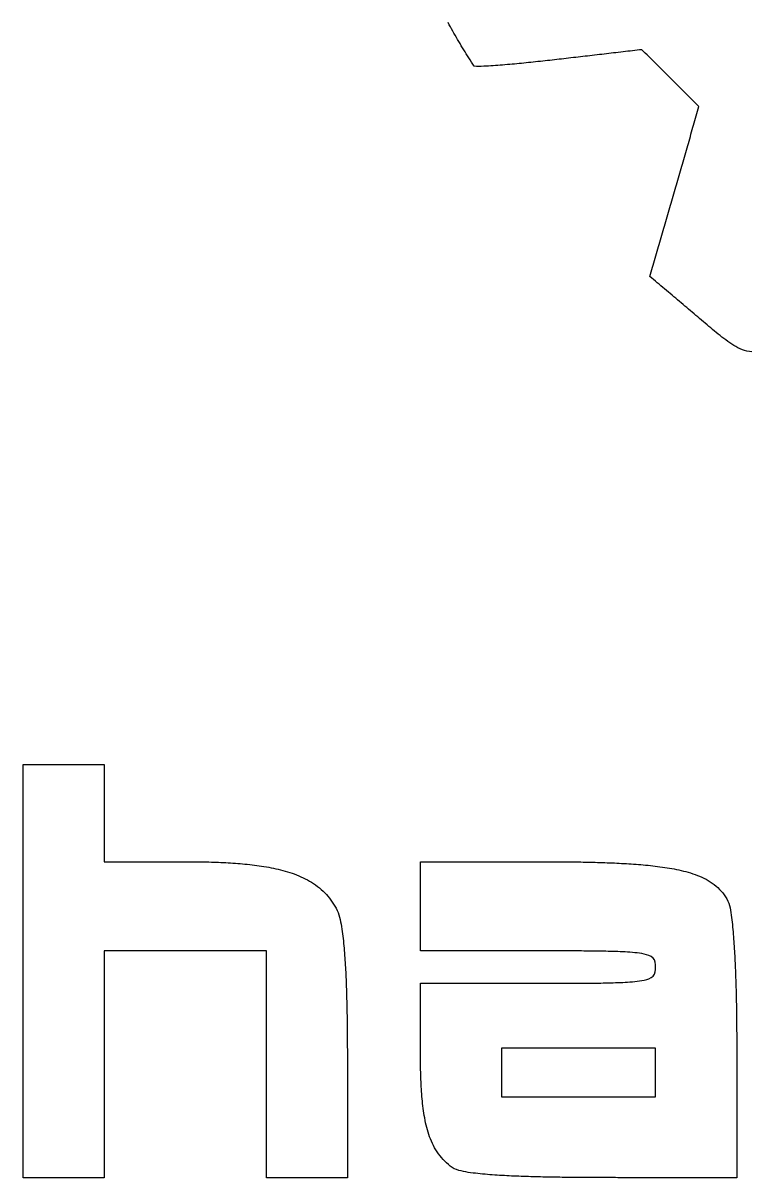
# Model space of a CAD drawing. Extents: x 27 to 125, y 19 to 120.
# Drawn here: x 27.09 to 52.39, y 18.91 to 59.11 of the extents above; entities that cross this region are included whole.
import ezdxf

# ---------------------------------------------------------------- set-up
doc = ezdxf.new("R2010")
doc.units = 0
doc.layers.get('0').update_dxf_attribs({"linetype": 'CONTINUOUS'})

msp = doc.modelspace()

# ---------------------------------------------------------------- linework, layer by layer
at = {"color": 7}
for points in [[(52.452013, 47.660393), (52.368388, 47.670469), (52.286247, 47.686697), (52.205337, 47.708823), (52.126134, 47.736283), (52.048354, 47.768569), (51.972427, 47.804855), (51.898118, 47.844555), (51.825565, 47.886936), (51.754634, 47.931457), (51.684662, 47.978015), (51.615667, 48.02617), (51.5477, 48.075503), (51.480305, 48.126018), (51.413887, 48.177131), (51.348095, 48.228874), (51.282668, 48.281251), (51.217432, 48.334244), (51.152713, 48.387446), (51.088044, 48.441119), (51.023509, 48.4951), (50.959261, 48.549162), (50.895213, 48.603309), (50.831129, 48.657677), (50.767045, 48.712176), (50.702989, 48.766738), (50.638874, 48.821399), (50.575151, 48.875736), (50.511321, 48.930137), (50.447298, 48.984659), (50.383381, 49.039021), (50.319432, 49.09332), (50.255452, 49.147538), (50.191097, 49.201951), (50.127061, 49.25603), (50.06305, 49.310084), (49.998819, 49.364327), (49.934608, 49.418553), (49.870278, 49.472878), (49.806273, 49.526932), (49.741983, 49.581223), (49.6778, 49.635427), (49.61351, 49.689718), (49.549504, 49.743772), (49.485282, 49.798007), (49.421133, 49.852179), (49.357195, 49.906174), (49.292981, 49.960403), (49.228934, 50.014488), (49.164883, 50.068579), (49.100977, 50.122548), (49.036755, 50.176783), (48.97271, 50.230868), (48.908623, 50.28499), (48.931652, 50.364827), (48.954766, 50.444908), (48.97788, 50.525039), (49.000994, 50.605193), (49.023995, 50.684949), (49.046968, 50.764592), (49.070082, 50.844701), (49.093055, 50.924356), (49.116084, 51.004174), (49.139198, 51.084274), (49.162256, 51.164199), (49.185342, 51.244218), (49.208343, 51.323971), (49.231372, 51.403769), (49.254486, 51.483915), (49.2776, 51.564066), (49.30063, 51.643887), (49.323631, 51.723637), (49.346688, 51.803517), (49.369661, 51.883121), (49.392719, 51.963074), (49.415748, 52.042859), (49.438834, 52.122894), (49.461807, 52.202534), (49.484836, 52.282389), (49.507922, 52.362382), (49.530951, 52.442254), (49.554009, 52.522202), (49.577038, 52.602023), (49.600152, 52.682171), (49.623266, 52.762252), (49.646239, 52.841869), (49.669268, 52.921741), (49.692298, 53.00159), (49.715299, 53.081338), (49.738413, 53.1615), (49.761414, 53.241265), (49.784443, 53.321102), (49.807557, 53.401183), (49.830671, 53.481314), (49.853785, 53.561468), (49.876786, 53.641224), (49.899759, 53.720867), (49.922873, 53.800976), (49.945846, 53.880631), (49.968875, 53.960449), (49.991989, 54.040549), (50.015047, 54.120474), (50.038133, 54.200493), (50.061134, 54.280246), (50.084163, 54.360044), (50.107277, 54.44019), (50.130391, 54.520341), (50.15342, 54.600162), (50.176422, 54.679912), (50.199479, 54.759792), (50.222452, 54.839396), (50.24551, 54.919349), (50.268539, 54.999134), (50.291625, 55.079169), (50.314598, 55.158809), (50.337627, 55.238664), (50.360713, 55.318657), (50.383742, 55.398529), (50.4068, 55.478477), (50.429829, 55.558298), (50.452943, 55.638446), (50.476057, 55.718527), (50.49903, 55.798144), (50.522059, 55.878016), (50.545088, 55.957865), (50.56809, 56.037613), (50.591232, 56.117775), (50.614233, 56.19754), (50.555917, 56.255855), (50.497602, 56.314171), (50.439249, 56.372523), (50.380886, 56.430886), (50.3227, 56.489072), (50.264407, 56.547365), (50.205886, 56.60589), (50.14742, 56.664352), (50.088989, 56.722786), (50.030815, 56.780958), (49.97251, 56.839262), (49.914192, 56.897583), (49.85602, 56.955752), (49.797885, 57.013887), (49.73942, 57.072355), (49.681113, 57.130662), (49.622831, 57.188944), (49.564516, 57.247259), (49.5062, 57.305575), (49.447848, 57.363927), (49.389484, 57.422291), (49.331299, 57.480477), (49.273006, 57.53877), (49.214481, 57.597294), (49.156019, 57.655756), (49.097585, 57.71419), (49.039413, 57.772362), (48.981109, 57.830666), (48.922788, 57.888988), (48.864619, 57.947156), (48.806484, 58.005291), (48.748016, 58.063759), (48.689709, 58.122066), (48.631427, 58.180348), (48.549044, 58.170781), (48.466801, 58.161214), (48.38426, 58.151618), (48.302147, 58.142079), (48.219857, 58.132512), (48.137716, 58.122972), (48.055222, 58.113377), (47.972675, 58.103781), (47.890153, 58.094186), (47.807586, 58.08459), (47.72546, 58.075051), (47.642915, 58.065456), (47.56036, 58.05586), (47.478165, 58.046293), (47.396087, 58.036754), (47.313904, 58.027214), (47.231452, 58.017619), (47.149179, 58.008052), (47.066993, 57.998484), (46.984878, 57.988945), (46.902432, 57.97935), (46.820322, 57.96981), (46.737953, 57.960243), (46.655406, 57.950648), (46.572963, 57.941052), (46.490436, 57.931456), (46.408038, 57.921889), (46.325852, 57.912322), (46.243621, 57.902754), (46.160944, 57.893131), (46.078513, 57.883535), (45.996403, 57.873996), (45.913909, 57.8644), (45.831419, 57.854805), (45.749173, 57.845238), (45.667552, 57.835783), (45.585552, 57.826385), (45.503871, 57.8171), (45.422072, 57.8079), (45.340293, 57.798784), (45.258163, 57.789724), (45.176358, 57.780806), (45.094528, 57.771973), (45.012384, 57.763196), (44.930142, 57.754503), (44.848012, 57.745924), (44.766196, 57.737485), (44.684092, 57.729131), (44.601985, 57.72089), (44.520152, 57.712791), (44.438152, 57.704776), (44.356339, 57.696902), (44.274407, 57.68914), (44.192165, 57.681492), (44.11012, 57.674013), (44.028205, 57.666704), (43.945945, 57.659507), (43.863585, 57.65248), (43.781461, 57.645678), (43.699173, 57.639074), (43.617038, 57.632696), (43.534539, 57.626544), (43.45204, 57.620702), (43.369769, 57.615226), (43.287606, 57.610175), (43.205307, 57.605631), (43.122712, 57.601736), (43.040176, 57.598745), (42.957829, 57.597051), (42.875378, 57.59818), (42.795481, 57.612178), (42.747709, 57.681323), (42.700558, 57.751119), (42.654172, 57.821141), (42.608367, 57.891488), (42.562949, 57.962334), (42.518005, 58.03344), (42.473606, 58.104591), (42.429529, 58.176073), (42.385832, 58.247723), (42.342291, 58.319862), (42.299247, 58.391874), (42.256464, 58.464106), (42.214001, 58.536431), (42.171634, 58.609199), (42.129687, 58.681823), (42.087944, 58.754659), (42.046454, 58.827585), (42.005027, 58.900941), (41.963969, 58.974157), (41.923089, 59.047563), (41.882452, 59.121032)], [(27.093333, 26.105556), (27.093333, 26.190123), (27.093333, 26.274883), (27.093333, 26.359581), (27.093333, 26.444183), (27.093333, 26.528714), (27.093333, 26.613423), (27.093333, 26.697884), (27.093333, 26.782545), (27.093333, 26.867262), (27.093333, 26.951759), (27.093333, 27.036243), (27.093333, 27.12105), (27.093333, 27.205881), (27.093333, 27.290463), (27.093333, 27.375321), (27.093333, 27.459889), (27.093333, 27.544765), (27.093333, 27.629414), (27.093333, 27.714092), (27.093333, 27.798677), (27.093333, 27.883462), (27.093333, 27.968341), (27.093333, 28.053225), (27.093333, 28.138024), (27.093333, 28.22266), (27.093333, 28.307055), (27.093333, 28.391922), (27.093333, 28.476403), (27.093333, 28.561208), (27.093333, 28.645883), (27.093333, 28.730361), (27.093333, 28.814962), (27.093333, 28.899615), (27.093333, 28.984256), (27.093333, 29.068821), (27.093333, 29.153242), (27.093333, 29.238186), (27.093333, 29.322844), (27.093333, 29.407516), (27.093333, 29.492126), (27.093333, 29.576948), (27.093333, 29.661558), (27.093333, 29.746222), (27.093333, 29.830855), (27.093333, 29.915697), (27.093333, 30.000329), (27.093333, 30.084982), (27.093333, 30.169561), (27.093333, 30.254265), (27.093333, 30.338982), (27.093333, 30.423598), (27.093333, 30.507999), (27.093333, 30.592624), (27.093333, 30.677318), (27.093333, 30.76194), (27.093333, 30.846847), (27.093333, 30.931361), (27.093333, 31.016296), (27.093333, 31.100965), (27.093333, 31.185637), (27.093333, 31.270527), (27.093333, 31.354962), (27.093333, 31.439533), (27.093333, 31.523948), (27.093333, 31.608663), (27.093333, 31.693302), (27.093333, 31.778177), (27.093333, 31.862847), (27.093333, 31.947479), (27.093333, 32.032146), (27.093333, 32.11679), (27.093333, 32.201259), (27.093333, 32.285765), (27.093333, 32.370728), (27.093333, 32.455395), (27.093333, 32.540056), (27.093333, 32.624528), (27.093333, 32.709361), (27.093333, 32.794143), (27.093333, 32.8789), (27.093333, 32.963496), (27.093333, 33.048143), (27.093333, 33.132722), (27.093333, 33.217736), (27.093333, 33.302222), (27.176337, 33.302222), (27.259341, 33.302222), (27.342396, 33.302222), (27.425469, 33.302222), (27.508285, 33.302222), (27.591256, 33.302222), (27.674555, 33.302222), (27.757771, 33.302222), (27.84094, 33.302222), (27.92374, 33.302222), (28.006728, 33.302222), (28.089736, 33.302222), (28.172534, 33.302222), (28.255279, 33.302222), (28.338498, 33.302222), (28.421491, 33.302222), (28.504444, 33.302222), (28.587449, 33.302222), (28.670453, 33.302222), (28.753506, 33.302222), (28.83658, 33.302222), (28.919396, 33.302222), (29.002366, 33.302222), (29.085667, 33.302222), (29.168883, 33.302222), (29.252051, 33.302222), (29.334849, 33.302222), (29.41784, 33.302222), (29.500847, 33.302222), (29.583645, 33.302222), (29.66639, 33.302222), (29.749609, 33.302222), (29.832602, 33.302222), (29.915556, 33.302222), (29.915556, 33.217671), (29.915556, 33.133154), (29.915556, 33.048346), (29.915556, 32.963564), (29.915556, 32.878624), (29.915556, 32.794115), (29.915556, 32.709228), (29.915556, 32.624482), (29.915556, 32.539596), (29.915556, 32.455084), (29.915556, 32.370288), (29.915556, 32.285587), (29.915556, 32.201169), (29.915556, 32.116381), (29.915556, 32.031816), (29.915556, 31.947245), (29.915556, 31.862869), (29.915556, 31.77807), (29.915556, 31.693508), (29.915556, 31.608889), (29.915556, 31.524338), (29.915556, 31.439821), (29.915556, 31.355013), (29.915556, 31.270231), (29.915556, 31.18529), (29.915556, 31.100782), (29.915556, 31.015895), (29.915556, 30.931149), (29.915556, 30.846262), (29.915556, 30.761751), (29.915556, 30.676954), (29.915556, 30.592254), (29.915556, 30.507836), (29.915556, 30.423048), (29.915556, 30.338482), (29.915556, 30.253912), (29.915556, 30.169536), (29.915556, 30.084736), (29.915556, 30.000174), (29.915556, 29.915556), (29.998238, 29.915539), (30.08078, 29.915525), (30.163626, 29.915508), (30.246038, 29.915491), (30.328627, 29.915474), (30.411067, 29.91546), (30.493866, 29.915443), (30.576712, 29.915426), (30.659536, 29.915412), (30.742402, 29.915395), (30.82483, 29.915378), (30.907677, 29.915361), (30.990534, 29.915347), (31.073028, 29.91533), (31.155409, 29.915313), (31.237891, 29.915299), (31.320641, 29.915282), (31.403217, 29.915265), (31.485705, 29.915248), (31.568119, 29.915234), (31.650864, 29.915217), (31.733273, 29.9152), (31.815944, 29.915186), (31.898793, 29.915169), (31.981535, 29.915152), (32.064365, 29.915135), (32.147061, 29.915121), (32.229549, 29.915104), (32.312079, 29.915087), (32.395061, 29.915073), (32.477792, 29.915056), (32.560201, 29.915039), (32.642996, 29.915022), (32.725789, 29.915008), (32.808333, 29.914991), (32.891973, 29.914875), (32.975494, 29.914593), (33.059124, 29.914029), (33.142803, 29.913182), (33.226468, 29.912053), (33.310057, 29.910924), (33.39351, 29.909513), (33.477282, 29.90782), (33.56078, 29.905844), (33.644445, 29.903587), (33.728186, 29.901047), (33.811927, 29.89814), (33.89558, 29.894922), (33.979076, 29.891366), (34.062772, 29.887472), (34.146134, 29.88321), (34.229926, 29.878553), (34.31321, 29.87353), (34.396708, 29.868083), (34.480294, 29.862213), (34.563852, 29.855891), (34.647265, 29.849089), (34.730428, 29.841808), (34.813909, 29.833991), (34.896888, 29.825665), (34.979906, 29.816747), (35.062818, 29.807236), (35.146073, 29.797048), (35.228897, 29.786239), (35.311718, 29.774724), (35.394352, 29.762504), (35.477145, 29.749465), (35.559876, 29.735608), (35.64233, 29.720904), (35.724313, 29.705354), (35.806513, 29.688787), (35.888224, 29.671289), (35.970038, 29.652635), (36.051256, 29.632935), (36.132378, 29.612023), (36.213074, 29.589897), (36.293377, 29.566444), (36.373266, 29.541608), (36.452683, 29.515333), (36.53153, 29.487506), (36.609943, 29.45802), (36.687472, 29.426919), (36.764166, 29.394085), (36.840002, 29.359411), (36.915288, 29.322626), (36.989405, 29.283886), (37.062497, 29.242989), (37.13425, 29.199978), (37.20461, 29.154766), (37.273682, 29.107147), (37.340673, 29.05756), (37.406193, 29.005465), (37.469699, 28.951185), (37.531305, 28.894546), (37.59084, 28.835641), (37.648162, 28.774576), (37.70326, 28.71135), (37.755683, 28.646557), (37.805828, 28.579803), (37.853719, 28.511119), (37.899111, 28.440992), (37.942111, 28.369441), (37.982982, 28.296207), (38.021359, 28.222174), (38.054791, 28.145125), (38.082082, 28.065696), (38.10528, 27.984845), (38.125403, 27.903551), (38.143324, 27.82128), (38.159354, 27.73884), (38.173945, 27.655878), (38.187266, 27.572702), (38.19943, 27.48981), (38.210747, 27.406346), (38.221189, 27.323263), (38.230926, 27.239877), (38.240013, 27.156424), (38.248536, 27.072788), (38.256523, 26.989148), (38.26403, 26.905681), (38.271114, 26.821889), (38.277803, 26.737925), (38.284125, 26.653927), (38.290079, 26.570034), (38.295696, 26.486369), (38.30103, 26.402439), (38.306081, 26.318374), (38.310851, 26.234308), (38.315367, 26.150375), (38.319628, 26.066694), (38.323692, 25.98282), (38.32753, 25.898901), (38.331171, 25.815087), (38.334642, 25.730987), (38.337888, 25.647303), (38.340964, 25.563663), (38.343899, 25.479748), (38.346721, 25.395772), (38.349261, 25.311941), (38.351801, 25.228014), (38.354059, 25.143796), (38.356317, 25.059998), (38.358293, 24.976046), (38.360268, 24.892257), (38.361961, 24.808203), (38.363655, 24.724287), (38.365348, 24.640218), (38.366759, 24.55648), (38.36817, 24.472307), (38.369299, 24.388355), (38.370428, 24.304159), (38.371557, 24.220023), (38.372404, 24.135882), (38.37325, 24.051909), (38.374097, 23.967714), (38.374944, 23.883764), (38.375508, 23.799893), (38.376073, 23.716104), (38.376637, 23.632394), (38.376919, 23.548594), (38.377201, 23.46439), (38.377453, 23.38055), (38.377636, 23.29666), (38.377752, 23.21273), (38.377834, 23.12821), (38.377916, 23.043622), (38.377997, 22.959252), (38.378079, 22.87489), (38.378161, 22.790678), (38.37824, 22.706573), (38.378322, 22.622363), (38.378404, 22.538182), (38.378486, 22.453862), (38.378567, 22.369501), (38.378649, 22.285082), (38.378731, 22.200495), (38.378813, 22.116057), (38.378895, 22.031556), (38.378974, 21.94724), (38.379056, 21.862847), (38.379138, 21.778581), (38.379219, 21.694163), (38.379301, 21.609781), (38.379383, 21.525162), (38.379465, 21.440942), (38.379547, 21.356407), (38.379629, 21.271758), (38.37971, 21.187196), (38.379792, 21.10291), (38.379874, 21.018294), (38.379953, 20.933983), (38.380035, 20.849429), (38.380117, 20.765279), (38.380199, 20.681058), (38.380281, 20.596727), (38.380362, 20.512301), (38.380444, 20.427831), (38.380526, 20.343424), (38.380608, 20.258947), (38.38069, 20.174365), (38.380772, 20.089749), (38.380853, 20.005274), (38.380932, 19.92076), (38.381014, 19.836243), (38.381096, 19.751971), (38.381178, 19.667691), (38.38126, 19.583592), (38.381342, 19.499148), (38.381424, 19.414764), (38.381505, 19.330424), (38.381587, 19.24591), (38.381666, 19.161785), (38.381748, 19.077714), (38.38183, 18.993609), (38.382222, 18.908889), (38.299218, 18.908889), (38.216213, 18.908889), (38.133161, 18.908889), (38.050086, 18.908889), (37.967271, 18.908889), (37.8843, 18.908889), (37.801, 18.908889), (37.717784, 18.908889), (37.634616, 18.908889), (37.551817, 18.908889), (37.468827, 18.908889), (37.38582, 18.908889), (37.303021, 18.908889), (37.220277, 18.908889), (37.137058, 18.908889), (37.054065, 18.908889), (36.971111, 18.908889), (36.888107, 18.908889), (36.805102, 18.908889), (36.72205, 18.908889), (36.638975, 18.908889), (36.55616, 18.908889), (36.473189, 18.908889), (36.389889, 18.908889), (36.306673, 18.908889), (36.223504, 18.908889), (36.140706, 18.908889), (36.057716, 18.908889), (35.974709, 18.908889), (35.89191, 18.908889), (35.809166, 18.908889), (35.725947, 18.908889), (35.642954, 18.908889), (35.56, 18.908889), (35.56, 18.992782), (35.56, 19.076992), (35.56, 19.161026), (35.56, 19.245366), (35.56, 19.329366), (35.56, 19.413319), (35.56, 19.497353), (35.56, 19.581295), (35.56, 19.665256), (35.56, 19.749098), (35.56, 19.833249), (35.56, 19.917339), (35.56, 20.001487), (35.56, 20.085411), (35.56, 20.169736), (35.56, 20.253788), (35.56, 20.337777), (35.56, 20.421913), (35.56, 20.505982), (35.56, 20.589773), (35.56, 20.673887), (35.56, 20.758077), (35.56, 20.842114), (35.56, 20.926129), (35.56, 21.010222), (35.56, 21.09446), (35.56, 21.178526), (35.56, 21.262749), (35.56, 21.346755), (35.56, 21.430762), (35.56, 21.514892), (35.56, 21.599167), (35.56, 21.683001), (35.56, 21.767255), (35.56, 21.851564), (35.56, 21.935471), (35.56, 22.019582), (35.56, 22.103698), (35.56, 22.187625), (35.56, 22.271877), (35.56, 22.356047), (35.56, 22.440149), (35.56, 22.524051), (35.56, 22.608235), (35.56, 22.692177), (35.56, 22.776177), (35.56, 22.86), (35.56, 22.943893), (35.56, 23.028103), (35.56, 23.112137), (35.56, 23.196477), (35.56, 23.280477), (35.56, 23.36443), (35.56, 23.448464), (35.56, 23.532406), (35.56, 23.616367), (35.56, 23.700209), (35.56, 23.78436), (35.56, 23.868451), (35.56, 23.952598), (35.56, 24.036522), (35.56, 24.120848), (35.56, 24.204899), (35.56, 24.288888), (35.56, 24.373024), (35.56, 24.457093), (35.56, 24.540885), (35.56, 24.624998), (35.56, 24.709188), (35.56, 24.793225), (35.56, 24.87724), (35.56, 24.961334), (35.56, 25.045571), (35.56, 25.129637), (35.56, 25.21386), (35.56, 25.297867), (35.56, 25.381873), (35.56, 25.466003), (35.56, 25.550278), (35.56, 25.634112), (35.56, 25.718366), (35.56, 25.802675), (35.56, 25.886582), (35.56, 25.970693), (35.56, 26.054809), (35.56, 26.138736), (35.56, 26.222988), (35.56, 26.307158), (35.56, 26.39126), (35.56, 26.475162), (35.56, 26.559346), (35.56, 26.643288), (35.56, 26.727288), (35.56, 26.811111), (35.477063, 26.811111), (35.394005, 26.811111), (35.31093, 26.811111), (35.227683, 26.811111), (35.144809, 26.811111), (35.061827, 26.811111), (34.978876, 26.811111), (34.895973, 26.811111), (34.813217, 26.811111), (34.72992, 26.811111), (34.646895, 26.811111), (34.563959, 26.811111), (34.481211, 26.811111), (34.398438, 26.811111), (34.315459, 26.811111), (34.232692, 26.811111), (34.149465, 26.811111), (34.066282, 26.811111), (33.983157, 26.811111), (33.900161, 26.811111), (33.817018, 26.811111), (33.73405, 26.811111), (33.651269, 26.811111), (33.568157, 26.811111), (33.485277, 26.811111), (33.402462, 26.811111), (33.319249, 26.811111), (33.236061, 26.811111), (33.152907, 26.811111), (33.069942, 26.811111), (32.986706, 26.811111), (32.903719, 26.811111), (32.820669, 26.811111), (32.737778, 26.811111), (32.654841, 26.811111), (32.571783, 26.811111), (32.488708, 26.811111), (32.405461, 26.811111), (32.322587, 26.811111), (32.239605, 26.811111), (32.156654, 26.811111), (32.073751, 26.811111), (31.990995, 26.811111), (31.907697, 26.811111), (31.824673, 26.811111), (31.741737, 26.811111), (31.658989, 26.811111), (31.576216, 26.811111), (31.493237, 26.811111), (31.41047, 26.811111), (31.327242, 26.811111), (31.24406, 26.811111), (31.160934, 26.811111), (31.077939, 26.811111), (30.994796, 26.811111), (30.911828, 26.811111), (30.829047, 26.811111), (30.745935, 26.811111), (30.663055, 26.811111), (30.58024, 26.811111), (30.497026, 26.811111), (30.413839, 26.811111), (30.330685, 26.811111), (30.24772, 26.811111), (30.164484, 26.811111), (30.081497, 26.811111), (29.998447, 26.811111), (29.915556, 26.811111), (29.915556, 26.727218), (29.915556, 26.643008), (29.915556, 26.558974), (29.915556, 26.474634), (29.915556, 26.390634), (29.915556, 26.306681), (29.915556, 26.222647), (29.915556, 26.138705), (29.915556, 26.054744), (29.915556, 25.970902), (29.915556, 25.886751), (29.915556, 25.802661), (29.915556, 25.718513), (29.915556, 25.634589), (29.915556, 25.550264), (29.915556, 25.466212), (29.915556, 25.382223), (29.915556, 25.298087), (29.915556, 25.214018), (29.915556, 25.130227), (29.915556, 25.046113), (29.915556, 24.961923), (29.915556, 24.877886), (29.915556, 24.793871), (29.915556, 24.709778), (29.915556, 24.62554), (29.915556, 24.541474), (29.915556, 24.457251), (29.915556, 24.373245), (29.915556, 24.289238), (29.915556, 24.205108), (29.915556, 24.120833), (29.915556, 24.036999), (29.915556, 23.952745), (29.915556, 23.868436), (29.915556, 23.784529), (29.915556, 23.700418), (29.915556, 23.616302), (29.915556, 23.532375), (29.915556, 23.448123), (29.915556, 23.363953), (29.915556, 23.279851), (29.915556, 23.195949), (29.915556, 23.111765), (29.915556, 23.027823), (29.915556, 22.943823), (29.915556, 22.86), (29.915556, 22.776107), (29.915556, 22.691897), (29.915556, 22.607863), (29.915556, 22.523523), (29.915556, 22.439523), (29.915556, 22.35557), (29.915556, 22.271536), (29.915556, 22.187594), (29.915556, 22.103633), (29.915556, 22.019791), (29.915556, 21.93564), (29.915556, 21.851549), (29.915556, 21.767402), (29.915556, 21.683478), (29.915556, 21.599152), (29.915556, 21.515101), (29.915556, 21.431112), (29.915556, 21.346976), (29.915556, 21.262907), (29.915556, 21.179115), (29.915556, 21.095002), (29.915556, 21.010812), (29.915556, 20.926775), (29.915556, 20.84276), (29.915556, 20.758666), (29.915556, 20.674429), (29.915556, 20.590363), (29.915556, 20.50614), (29.915556, 20.422133), (29.915556, 20.338127), (29.915556, 20.253997), (29.915556, 20.169722), (29.915556, 20.085888), (29.915556, 20.001634), (29.915556, 19.917325), (29.915556, 19.833418), (29.915556, 19.749307), (29.915556, 19.665191), (29.915556, 19.581264), (29.915556, 19.497012), (29.915556, 19.412842), (29.915556, 19.32874), (29.915556, 19.244838), (29.915556, 19.160654), (29.915556, 19.076712), (29.915556, 18.992712), (29.915556, 18.908889), (29.832551, 18.908889), (29.749547, 18.908889), (29.666494, 18.908889), (29.58342, 18.908889), (29.500604, 18.908889), (29.417634, 18.908889), (29.334333, 18.908889), (29.251117, 18.908889), (29.167949, 18.908889), (29.085151, 18.908889), (29.00216, 18.908889), (28.919153, 18.908889), (28.836355, 18.908889), (28.75361, 18.908889), (28.670391, 18.908889), (28.587398, 18.908889), (28.504444, 18.908889), (28.42144, 18.908889), (28.338436, 18.908889), (28.255383, 18.908889), (28.172309, 18.908889), (28.089493, 18.908889), (28.006522, 18.908889), (27.923222, 18.908889), (27.840007, 18.908889), (27.756838, 18.908889), (27.674038, 18.908889), (27.59105, 18.908889), (27.508042, 18.908889), (27.425244, 18.908889), (27.342498, 18.908889), (27.259279, 18.908889), (27.176287, 18.908889), (27.093333, 18.908889), (27.093333, 18.993457), (27.093333, 19.078217), (27.093333, 19.162914), (27.093333, 19.247516), (27.093333, 19.332047), (27.093333, 19.416756), (27.093333, 19.501217), (27.093333, 19.585878), (27.093333, 19.670595), (27.093333, 19.755093), (27.093333, 19.839576), (27.093333, 19.924384), (27.093333, 20.009214), (27.093333, 20.093796), (27.093333, 20.178655), (27.093333, 20.263223), (27.093333, 20.348098), (27.093333, 20.432748), (27.093333, 20.517426), (27.093333, 20.602011), (27.093333, 20.686796), (27.093333, 20.771674), (27.093333, 20.856558), (27.093333, 20.941357), (27.093333, 21.025993), (27.093333, 21.110389), (27.093333, 21.195256), (27.093333, 21.279736), (27.093333, 21.364541), (27.093333, 21.449216), (27.093333, 21.533694), (27.093333, 21.618296), (27.093333, 21.702948), (27.093333, 21.787589), (27.093333, 21.872154), (27.093333, 21.956576), (27.093333, 22.041519), (27.093333, 22.126177), (27.093333, 22.210849), (27.093333, 22.29546), (27.093333, 22.380281), (27.093333, 22.464892), (27.093333, 22.549556), (27.093333, 22.634188), (27.093333, 22.71903), (27.093333, 22.803663), (27.093333, 22.888315), (27.093333, 22.972895), (27.093333, 23.057598), (27.093333, 23.142315), (27.093333, 23.226931), (27.093333, 23.311333), (27.093333, 23.395957), (27.093333, 23.480652), (27.093333, 23.565273), (27.093333, 23.65018), (27.093333, 23.734694), (27.093333, 23.819629), (27.093333, 23.904298), (27.093333, 23.988971), (27.093333, 24.07386), (27.093333, 24.158296), (27.093333, 24.242866), (27.093333, 24.327282), (27.093333, 24.411996), (27.093333, 24.496635), (27.093333, 24.58151), (27.093333, 24.66618), (27.093333, 24.750813), (27.093333, 24.835479), (27.093333, 24.920123), (27.093333, 25.004593), (27.093333, 25.089098), (27.093333, 25.174061), (27.093333, 25.258728), (27.093333, 25.343389), (27.093333, 25.427861), (27.093333, 25.512694), (27.093333, 25.597477), (27.093333, 25.682234), (27.093333, 25.76683), (27.093333, 25.851477), (27.093333, 25.936056), (27.093333, 26.02107), (27.093333, 26.105556), (27.093333, 26.105556)], [(42.026654, 19.270641), (41.9606, 19.32292), (41.896123, 19.377271), (41.833442, 19.433752), (41.772747, 19.492406), (41.714426, 19.553039), (41.658142, 19.616166), (41.604444, 19.681323), (41.553361, 19.748511), (41.50491, 19.817726), (41.45939, 19.888443), (41.416427, 19.961109), (41.376244, 20.035173), (41.338729, 20.110554), (41.30377, 20.187158), (41.271246, 20.264885), (41.241049, 20.343611), (41.213052, 20.423211), (41.187144, 20.503549), (41.163212, 20.584473), (41.141142, 20.665841), (41.120822, 20.747488), (41.102026, 20.829707), (41.084698, 20.912322), (41.068752, 20.995135), (41.054133, 21.077961), (41.040614, 21.161443), (41.028225, 21.244916), (41.016851, 21.328561), (41.006409, 21.412502), (40.996898, 21.496076), (40.988178, 21.57975), (40.980191, 21.6639), (40.972909, 21.748115), (40.966305, 21.832), (40.960294, 21.916387), (40.954875, 22.000712), (40.949993, 22.084975), (40.945618, 22.169069), (40.941696, 22.25327), (40.938224, 22.337618), (40.935148, 22.421921), (40.932326, 22.50615), (40.930068, 22.590286), (40.928092, 22.67447), (40.926399, 22.758674), (40.924988, 22.84288), (40.923859, 22.927234), (40.923012, 23.011689), (40.922448, 23.095958), (40.922166, 23.180413), (40.922059, 23.26478), (40.922059, 23.347993), (40.922059, 23.431342), (40.922059, 23.514595), (40.922059, 23.59818), (40.922059, 23.681334), (40.922059, 23.764536), (40.922059, 23.848057), (40.922059, 23.931465), (40.922059, 24.015079), (40.922059, 24.098253), (40.922059, 24.18148), (40.922059, 24.264727), (40.922059, 24.347949), (40.922059, 24.431063), (40.922059, 24.514404), (40.922059, 24.597718), (40.922059, 24.681098), (40.922059, 24.764461), (40.922059, 24.847903), (40.922059, 24.931232), (40.922059, 25.014572), (40.922059, 25.097802), (40.922059, 25.181142), (40.922059, 25.264559), (40.922059, 25.347879), (40.922059, 25.431544), (40.922059, 25.515034), (40.922059, 25.598439), (40.922059, 25.682222), (41.005656, 25.682222), (41.089159, 25.682222), (41.172723, 25.682222), (41.256085, 25.682222), (41.339366, 25.682222), (41.422978, 25.682222), (41.506287, 25.682222), (41.589537, 25.682222), (41.672866, 25.682222), (41.756609, 25.682222), (41.840333, 25.682222), (41.92366, 25.682222), (42.007183, 25.682222), (42.090636, 25.682222), (42.174225, 25.682222), (42.257726, 25.682222), (42.341377, 25.682222), (42.424974, 25.682222), (42.508322, 25.682222), (42.592094, 25.682222), (42.675655, 25.682222), (42.759232, 25.682222), (42.843018, 25.682222), (42.926401, 25.682222), (43.009941, 25.682222), (43.093392, 25.682222), (43.17687, 25.682222), (43.260445, 25.682222), (43.344143, 25.682222), (43.42763, 25.682222), (43.511188, 25.682222), (43.594709, 25.682222), (43.678323, 25.682222), (43.762055, 25.682222), (43.845325, 25.682222), (43.929001, 25.682222), (44.012276, 25.682222), (44.095619, 25.682222), (44.17916, 25.682222), (44.262706, 25.682222), (44.346382, 25.682222), (44.429759, 25.682222), (44.513136, 25.682222), (44.59653, 25.682222), (44.680155, 25.682222), (44.763461, 25.682222), (44.847169, 25.682222), (44.930862, 25.682222), (45.014281, 25.682222), (45.098408, 25.682228), (45.182511, 25.682239), (45.266847, 25.682265), (45.350994, 25.682304), (45.435207, 25.682355), (45.519396, 25.682425), (45.603784, 25.682513), (45.687956, 25.682623), (45.77242, 25.682756), (45.85648, 25.682916), (45.940613, 25.683106), (46.024698, 25.683329), (46.108623, 25.683588), (46.192784, 25.68387), (46.27703, 25.684153), (46.361212, 25.684435), (46.445184, 25.684999), (46.529261, 25.685564), (46.613264, 25.686128), (46.697443, 25.686693), (46.781587, 25.687539), (46.86589, 25.688386), (46.950108, 25.689233), (47.034379, 25.690362), (47.118439, 25.69149), (47.202367, 25.692902), (47.28652, 25.694313), (47.370543, 25.696006), (47.45467, 25.697982), (47.539046, 25.700239), (47.623197, 25.702497), (47.707163, 25.705037), (47.791362, 25.708057), (47.875585, 25.711472), (47.959549, 25.715338), (48.043648, 25.719769), (48.127655, 25.724821), (48.211822, 25.730635), (48.296037, 25.737408), (48.379865, 25.745282), (48.463499, 25.754539), (48.547257, 25.76563), (48.630434, 25.779036), (48.713184, 25.795602), (48.794924, 25.816571), (48.874578, 25.84389), (48.949974, 25.880712), (49.016488, 25.931585), (49.06595, 25.999398), (49.093354, 26.078863), (49.10422, 26.162415), (49.106667, 26.246667), (49.104409, 26.330848), (49.093515, 26.414521), (49.066083, 26.493995), (49.016508, 26.561844), (48.949548, 26.612912), (48.873912, 26.649703), (48.794221, 26.676937), (48.712713, 26.697793), (48.63007, 26.714303), (48.547076, 26.727652), (48.463491, 26.738715), (48.379888, 26.747972), (48.296189, 26.755818), (48.212558, 26.762535), (48.12858, 26.768349), (48.044662, 26.773401), (47.960689, 26.777831), (47.876508, 26.781726), (47.792394, 26.785141), (47.708134, 26.788161), (47.62397, 26.790701), (47.539667, 26.792959), (47.455447, 26.794934), (47.371082, 26.79691), (47.286791, 26.798603), (47.202793, 26.800014), (47.118871, 26.801425), (47.034444, 26.802554), (46.95019, 26.803683), (46.865975, 26.80453), (46.781697, 26.805376), (46.697307, 26.806223), (46.613151, 26.806787), (46.528897, 26.807352), (46.444953, 26.807916), (46.360802, 26.808481), (46.276393, 26.808763), (46.192048, 26.809045), (46.107883, 26.809327), (46.023632, 26.809587), (45.939716, 26.80981), (45.855379, 26.809999), (45.771147, 26.81016), (45.687048, 26.810293), (45.60294, 26.8104), (45.518852, 26.81049), (45.434812, 26.810558), (45.35067, 26.810612), (45.266475, 26.810648), (45.182522, 26.810674), (45.098434, 26.810685), (45.014444, 26.811111), (44.930847, 26.811111), (44.847343, 26.811111), (44.76378, 26.811111), (44.680418, 26.811111), (44.597137, 26.811111), (44.513525, 26.811111), (44.430216, 26.811111), (44.346966, 26.811111), (44.263637, 26.811111), (44.179894, 26.811111), (44.09617, 26.811111), (44.012843, 26.811111), (43.92932, 26.811111), (43.845867, 26.811111), (43.762278, 26.811111), (43.678777, 26.811111), (43.595126, 26.811111), (43.511529, 26.811111), (43.428181, 26.811111), (43.344409, 26.811111), (43.260848, 26.811111), (43.177271, 26.811111), (43.093485, 26.811111), (43.010102, 26.811111), (42.926562, 26.811111), (42.843111, 26.811111), (42.759633, 26.811111), (42.676058, 26.811111), (42.59236, 26.811111), (42.508873, 26.811111), (42.425315, 26.811111), (42.341794, 26.811111), (42.25818, 26.811111), (42.174448, 26.811111), (42.091178, 26.811111), (42.007502, 26.811111), (41.924227, 26.811111), (41.840884, 26.811111), (41.757343, 26.811111), (41.673797, 26.811111), (41.590121, 26.811111), (41.506744, 26.811111), (41.423367, 26.811111), (41.339973, 26.811111), (41.256348, 26.811111), (41.173042, 26.811111), (41.089334, 26.811111), (41.005641, 26.811111), (40.922222, 26.811111), (40.922222, 26.892925), (40.922222, 26.974588), (40.922222, 27.056232), (40.922222, 27.13802), (40.922222, 27.219656), (40.922222, 27.301204), (40.922222, 27.382924), (40.922222, 27.46487), (40.922222, 27.546752), (40.922222, 27.62848), (40.922222, 27.710277), (40.922222, 27.791898), (40.922222, 27.873466), (40.922222, 27.955319), (40.922222, 28.037135), (40.922222, 28.118683), (40.922222, 28.200164), (40.922222, 28.281605), (40.922222, 28.363333), (40.922222, 28.445147), (40.922222, 28.526811), (40.922222, 28.608455), (40.922222, 28.690243), (40.922222, 28.771878), (40.922222, 28.853426), (40.922222, 28.935147), (40.922222, 29.017093), (40.922222, 29.098974), (40.922222, 29.180703), (40.922222, 29.262499), (40.922222, 29.34412), (40.922222, 29.425688), (40.922222, 29.507541), (40.922222, 29.589357), (40.922222, 29.670906), (40.922222, 29.752386), (40.922222, 29.833827), (40.922222, 29.915556), (41.005537, 29.915556), (41.08892, 29.915556), (41.172085, 29.915556), (41.255244, 29.915556), (41.338257, 29.915556), (41.421163, 29.915556), (41.50417, 29.915556), (41.587152, 29.915556), (41.670269, 29.915556), (41.753429, 29.915556), (41.836645, 29.915556), (41.920025, 29.915556), (42.00326, 29.915556), (42.086553, 29.915556), (42.169667, 29.915556), (42.252858, 29.915556), (42.335924, 29.915556), (42.419137, 29.915556), (42.502317, 29.915556), (42.585727, 29.915556), (42.668749, 29.915556), (42.752078, 29.915556), (42.83552, 29.915556), (42.918877, 29.915556), (43.00196, 29.915556), (43.085371, 29.915556), (43.16848, 29.915556), (43.251826, 29.915556), (43.334776, 29.915556), (43.417798, 29.915556), (43.501259, 29.915556), (43.584148, 29.915556), (43.667412, 29.915556), (43.750617, 29.915556), (43.833889, 29.915556), (43.917266, 29.915556), (44.000677, 29.915556), (44.083946, 29.915556), (44.167256, 29.915556), (44.250568, 29.915556), (44.333634, 29.915556), (44.416715, 29.915556), (44.499615, 29.915556), (44.582856, 29.915556), (44.666035, 29.915556), (44.749172, 29.915556), (44.832484, 29.915556), (44.915407, 29.915556), (44.998282, 29.915556), (45.081184, 29.915556), (45.164621, 29.915556), (45.248384, 29.915522), (45.332119, 29.91542), (45.415798, 29.915251), (45.499381, 29.915005), (45.583227, 29.914723), (45.666897, 29.914441), (45.750367, 29.913876), (45.83397, 29.913312), (45.917657, 29.912747), (46.001381, 29.911901), (46.085097, 29.911054), (46.168759, 29.910207), (46.252322, 29.909079), (46.335741, 29.90795), (46.419626, 29.906821), (46.503263, 29.90541), (46.586919, 29.903999), (46.670541, 29.902305), (46.754375, 29.900612), (46.837755, 29.898636), (46.921231, 29.896661), (47.004729, 29.894403), (47.088182, 29.892145), (47.172073, 29.889605), (47.255766, 29.887065), (47.339199, 29.884215), (47.422824, 29.881167), (47.506549, 29.877921), (47.590281, 29.874478), (47.673932, 29.870809), (47.757419, 29.866943), (47.841109, 29.862822), (47.924449, 29.858476), (48.008218, 29.853848), (48.09186, 29.848937), (48.175271, 29.843772), (48.258747, 29.838297), (48.342158, 29.832512), (48.425377, 29.826387), (48.509005, 29.819868), (48.592167, 29.81301), (48.675425, 29.805757), (48.758616, 29.798081), (48.841889, 29.789953), (48.925059, 29.781373), (49.008242, 29.772285), (49.091232, 29.76269), (49.174383, 29.752502), (49.257452, 29.741693), (49.3402, 29.730291), (49.422891, 29.718183), (49.505715, 29.705314), (49.588355, 29.691683), (49.670516, 29.677261), (49.752716, 29.661908), (49.83458, 29.645624), (49.916478, 29.628267), (49.997964, 29.60981), (50.079275, 29.590139), (50.160518, 29.569085), (50.241146, 29.546705), (50.321176, 29.522857), (50.401017, 29.497288), (50.480414, 29.469884), (50.558632, 29.440765), (50.636548, 29.40941), (50.713214, 29.375981), (50.789072, 29.340071), (50.863641, 29.301654), (50.936375, 29.260797), (51.007594, 29.217084), (51.07719, 29.170291), (51.144732, 29.120437), (51.209561, 29.067811), (51.272127, 29.01186), (51.331625, 28.953166), (51.388309, 28.891425), (51.441779, 28.827081), (51.49204, 28.760276), (51.539123, 28.691185), (51.583178, 28.619885), (51.623951, 28.547235), (51.655472, 28.469567), (51.678247, 28.388742), (51.696648, 28.306974), (51.712368, 28.224573), (51.726225, 28.141591), (51.738643, 28.058598), (51.749904, 27.975554), (51.760289, 27.892002), (51.769885, 27.808566), (51.778803, 27.725062), (51.787185, 27.6412), (51.795059, 27.557295), (51.802453, 27.473622), (51.809452, 27.389717), (51.816085, 27.30579), (51.82235, 27.222018), (51.828305, 27.138226), (51.833949, 27.054564), (51.83934, 26.970829), (51.844476, 26.887164), (51.849387, 26.803031), (51.854072, 26.719231), (51.858559, 26.63523), (51.862849, 26.551165), (51.866941, 26.467167), (51.870836, 26.383364), (51.874561, 26.29927), (51.878117, 26.21534), (51.881532, 26.131122), (51.884778, 26.047071), (51.887882, 25.96333), (51.890845, 25.879498), (51.893668, 25.795755), (51.89649, 25.711762), (51.89903, 25.627739), (51.90157, 25.543899), (51.903828, 25.459984), (51.906085, 25.37624), (51.908061, 25.292044), (51.910036, 25.208157), (51.912012, 25.124049), (51.913705, 25.040093), (51.915399, 24.955915), (51.91681, 24.871621), (51.918221, 24.787702), (51.919632, 24.703682), (51.920761, 24.619585), (51.92189, 24.535824), (51.923019, 24.451556), (51.923865, 24.367784), (51.924712, 24.283684), (51.925559, 24.199777), (51.926123, 24.115691), (51.926688, 24.031375), (51.927252, 23.947233), (51.927816, 23.863263), (51.928099, 23.779288), (51.928378, 23.695316), (51.928578, 23.611106), (51.928697, 23.527439), (51.928736, 23.443342), (51.928736, 23.359299), (51.928736, 23.275595), (51.928736, 23.191651), (51.928736, 23.107515), (51.928736, 23.023593), (51.928736, 22.939812), (51.928736, 22.855916), (51.928736, 22.772003), (51.928736, 22.687878), (51.928736, 22.604103), (51.928736, 22.520165), (51.928736, 22.436418), (51.928736, 22.352178), (51.928736, 22.2682), (51.928736, 22.184222), (51.928736, 22.100447), (51.928736, 22.016568), (51.928736, 21.932762), (51.928736, 21.84871), (51.928736, 21.76458), (51.928736, 21.680537), (51.928736, 21.596734), (51.928736, 21.51286), (51.928736, 21.428628), (51.928736, 21.344667), (51.928736, 21.2607), (51.928736, 21.176485), (51.928736, 21.092645), (51.928736, 21.008546), (51.928736, 20.924427), (51.928736, 20.840517), (51.928736, 20.756313), (51.928736, 20.672117), (51.928736, 20.588227), (51.928736, 20.504274), (51.928736, 20.420307), (51.928736, 20.336126), (51.928736, 20.251917), (51.928736, 20.168184), (51.928736, 20.08439), (51.928736, 20.000705), (51.928736, 19.916939), (51.928736, 19.833127), (51.928736, 19.749127), (51.928736, 19.665126), (51.928736, 19.580998), (51.928736, 19.497173), (51.928736, 19.413339), (51.928736, 19.329476), (51.928736, 19.245366), (51.928736, 19.161297), (51.928736, 19.077367), (51.928736, 18.993502), (51.928736, 18.909233), (51.844174, 18.909394), (51.759838, 18.909555), (51.67553, 18.909713), (51.591207, 18.909874), (51.506797, 18.910035), (51.422102, 18.910196), (51.337732, 18.910356), (51.253336, 18.910514), (51.169186, 18.910675), (51.084864, 18.910836), (51.000307, 18.910997), (50.915875, 18.911155), (50.831361, 18.911316), (50.74703, 18.911477), (50.662586, 18.911638), (50.578238, 18.911796), (50.493648, 18.911957), (50.409512, 18.912118), (50.324958, 18.912278), (50.240661, 18.912439), (50.15626, 18.912597), (50.071906, 18.912758), (49.987262, 18.912919), (49.902971, 18.91308), (49.818694, 18.913238), (49.734126, 18.913399), (49.649899, 18.91356), (49.565718, 18.913721), (49.481325, 18.913879), (49.396924, 18.914039), (49.312305, 18.9142), (49.227706, 18.914361), (49.143356, 18.914522), (49.058734, 18.914683), (48.974141, 18.914844), (48.889875, 18.915002), (48.805558, 18.915163), (48.720917, 18.915324), (48.636397, 18.915484), (48.551846, 18.915645), (48.467227, 18.915806), (48.382606, 18.915964), (48.298148, 18.916125), (48.213662, 18.916286), (48.129182, 18.916447), (48.044949, 18.916608), (47.960703, 18.916766), (47.876629, 18.916927), (47.792194, 18.917087), (47.707801, 18.917245), (47.623431, 18.917406), (47.539213, 18.917567), (47.454656, 18.917728), (47.370294, 18.917886), (47.286062, 18.918047), (47.201514, 18.918208), (47.117454, 18.918391), (47.033682, 18.91862), (46.949665, 18.918902), (46.865464, 18.919184), (46.781141, 18.919467), (46.697307, 18.920031), (46.613456, 18.920595), (46.52965, 18.92116), (46.445435, 18.921724), (46.361401, 18.922289), (46.277606, 18.923135), (46.193623, 18.923982), (46.109532, 18.924829), (46.025418, 18.925675), (45.941361, 18.926804), (45.857439, 18.927933), (45.773298, 18.929062), (45.68904, 18.930191), (45.605181, 18.931602), (45.520985, 18.933013), (45.436973, 18.934424), (45.352857, 18.936118), (45.268758, 18.937811), (45.184794, 18.939504), (45.100728, 18.94148), (45.016699, 18.943455), (44.932846, 18.945713), (44.848975, 18.947971), (44.764937, 18.950229), (44.680911, 18.952769), (44.596784, 18.955309), (44.512746, 18.958131), (44.428991, 18.961094), (44.34518, 18.964227), (44.261049, 18.967557), (44.176874, 18.971057), (44.092927, 18.974754), (44.009022, 18.978677), (43.925041, 18.982825), (43.841326, 18.9872), (43.757438, 18.991828), (43.67344, 18.996739), (43.589442, 19.00196), (43.5056, 19.007492), (43.421816, 19.01339), (43.338104, 19.019655), (43.254055, 19.026372), (43.170489, 19.033513), (43.086796, 19.041189), (43.003151, 19.049458), (42.919537, 19.058376), (42.835909, 19.068028), (42.752326, 19.078555), (42.669071, 19.090042), (42.586032, 19.102685), (42.503273, 19.11674), (42.420825, 19.132516), (42.338845, 19.150494), (42.257365, 19.171463), (42.177231, 19.196524), (42.098838, 19.228164), (42.026501, 19.270828), (42.026501, 19.270828)], [(49.106667, 22.577778), (49.106667, 22.662444), (49.106667, 22.746863), (49.106667, 22.831659), (49.106667, 22.916295), (49.106667, 23.000897), (49.106667, 23.08538), (49.106667, 23.17023), (49.106667, 23.25475), (49.106667, 23.339648), (49.106667, 23.424444), (49.022745, 23.424444), (48.939185, 23.424444), (48.855373, 23.424444), (48.771847, 23.424444), (48.688173, 23.424444), (48.60419, 23.424444), (48.520384, 23.424444), (48.436536, 23.424444), (48.352484, 23.424444), (48.268842, 23.424444), (48.184937, 23.424444), (48.10125, 23.424444), (48.017653, 23.424444), (47.934036, 23.424444), (47.850321, 23.424444), (47.766484, 23.424444), (47.682568, 23.424444), (47.598688, 23.424444), (47.515032, 23.424444), (47.431037, 23.424444), (47.347209, 23.424444), (47.263408, 23.424444), (47.179797, 23.424444), (47.096223, 23.424444), (47.012233, 23.424444), (46.928258, 23.424444), (46.844732, 23.424444), (46.760917, 23.424444), (46.677117, 23.424444), (46.593038, 23.424444), (46.509313, 23.424444), (46.425556, 23.424444), (46.341634, 23.424444), (46.258074, 23.424444), (46.174262, 23.424444), (46.090736, 23.424444), (46.007062, 23.424444), (45.923079, 23.424444), (45.839273, 23.424444), (45.755425, 23.424444), (45.671373, 23.424444), (45.587731, 23.424444), (45.503826, 23.424444), (45.420139, 23.424444), (45.336542, 23.424444), (45.252925, 23.424444), (45.169209, 23.424444), (45.085373, 23.424444), (45.001457, 23.424444), (44.917577, 23.424444), (44.833921, 23.424444), (44.749926, 23.424444), (44.666098, 23.424444), (44.582297, 23.424444), (44.498686, 23.424444), (44.415112, 23.424444), (44.331122, 23.424444), (44.247147, 23.424444), (44.163621, 23.424444), (44.079806, 23.424444), (43.996006, 23.424444), (43.911926, 23.424444), (43.828202, 23.424444), (43.744444, 23.424444), (43.744444, 23.339778), (43.744444, 23.255359), (43.744444, 23.170563), (43.744444, 23.085927), (43.744444, 23.001326), (43.744444, 22.916842), (43.744444, 22.831992), (43.744444, 22.747472), (43.744444, 22.662574), (43.744444, 22.577778), (43.744444, 22.493111), (43.744444, 22.408693), (43.744444, 22.323896), (43.744444, 22.239261), (43.744444, 22.154659), (43.744444, 22.070176), (43.744444, 21.985326), (43.744444, 21.900806), (43.744444, 21.815908), (43.744444, 21.731111), (43.828366, 21.731111), (43.911926, 21.731111), (43.995738, 21.731111), (44.079264, 21.731111), (44.162938, 21.731111), (44.246921, 21.731111), (44.330727, 21.731111), (44.414575, 21.731111), (44.498627, 21.731111), (44.582269, 21.731111), (44.666174, 21.731111), (44.749861, 21.731111), (44.833458, 21.731111), (44.917075, 21.731111), (45.000791, 21.731111), (45.084627, 21.731111), (45.168543, 21.731111), (45.252423, 21.731111), (45.336079, 21.731111), (45.420074, 21.731111), (45.503902, 21.731111), (45.587703, 21.731111), (45.671314, 21.731111), (45.754888, 21.731111), (45.838878, 21.731111), (45.922853, 21.731111), (46.006379, 21.731111), (46.090194, 21.731111), (46.173994, 21.731111), (46.258074, 21.731111), (46.341798, 21.731111), (46.425556, 21.731111), (46.509477, 21.731111), (46.593038, 21.731111), (46.676849, 21.731111), (46.760376, 21.731111), (46.844049, 21.731111), (46.928032, 21.731111), (47.011838, 21.731111), (47.095687, 21.731111), (47.179738, 21.731111), (47.26338, 21.731111), (47.347285, 21.731111), (47.430972, 21.731111), (47.514569, 21.731111), (47.598186, 21.731111), (47.681902, 21.731111), (47.765739, 21.731111), (47.849655, 21.731111), (47.933534, 21.731111), (48.01719, 21.731111), (48.101185, 21.731111), (48.185014, 21.731111), (48.268814, 21.731111), (48.352425, 21.731111), (48.435999, 21.731111), (48.519989, 21.731111), (48.603964, 21.731111), (48.68749, 21.731111), (48.771305, 21.731111), (48.855105, 21.731111), (48.939185, 21.731111), (49.022909, 21.731111), (49.106667, 21.731111), (49.106667, 21.815778), (49.106667, 21.900196), (49.106667, 21.984993), (49.106667, 22.069628), (49.106667, 22.15423), (49.106667, 22.238713), (49.106667, 22.323563), (49.106667, 22.408083), (49.106667, 22.492981), (49.106667, 22.577778), (49.106667, 22.577778)]]:
    msp.add_lwpolyline(points, dxfattribs=at)

doc.saveas('drawing.dxf')
